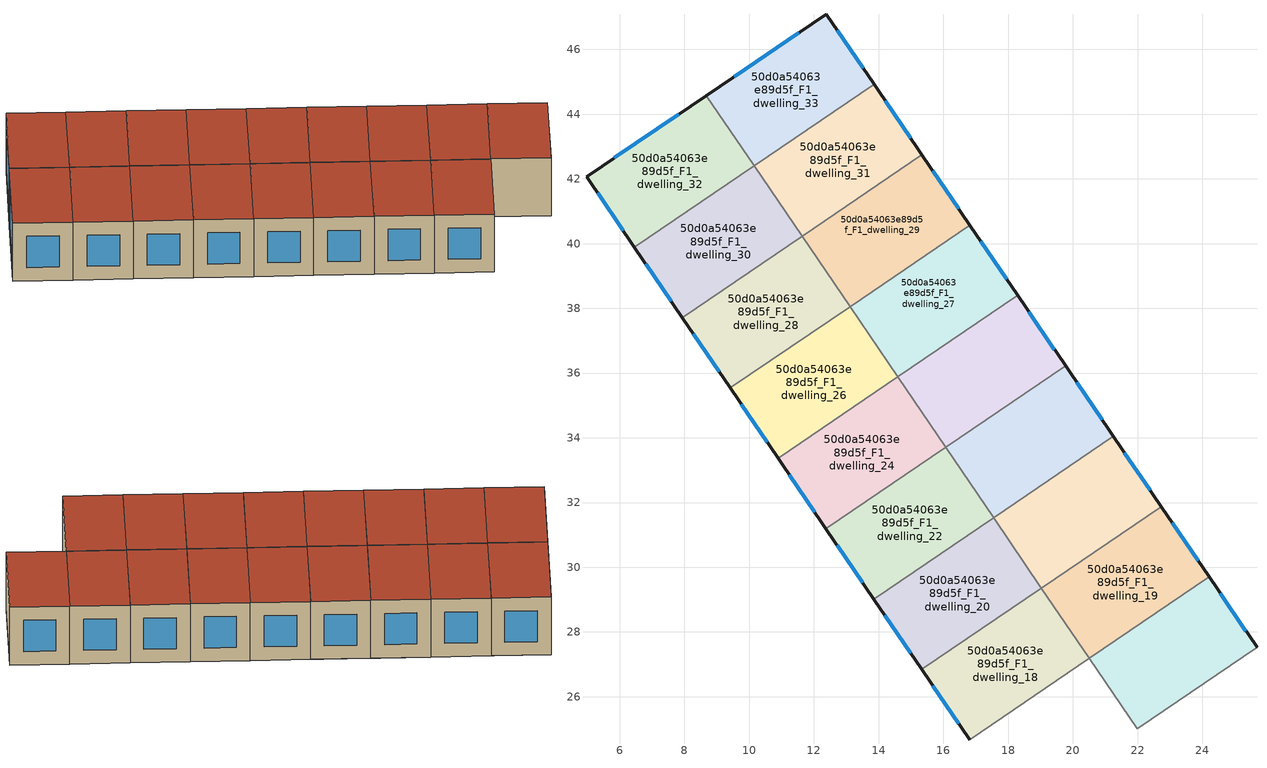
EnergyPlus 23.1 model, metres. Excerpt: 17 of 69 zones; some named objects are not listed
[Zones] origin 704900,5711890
50d0a54063e89d5f_F1_dwelling_17
 floor to 50d0a54063e89d5f_F0_dwelling_9 (EU_floor_Construction): 24.21,29.7 24.96,28.61 21.26,26.09 20.51,27.18 z3
 floor to 50d0a54063e89d5f_F0_dwelling_8 (EU_floor_Construction): 24.96,28.6 25.69,27.52 21.99,25.01 21.26,26.09 z3
 wall outside (EU_wall_Construction): 25.69,27.52 24.21,29.7 z3:6
 wall to 50d0a54063e89d5f_F1_dwelling_19 (EU_wall_Construction): 24.21,29.7 20.51,27.18 z3:6
 wall to 50d0a54063e89d5f_F1_dwelling_15 (EU_wall_Construction): 21.99,25.01 25.69,27.52 z3:6
 wall to 50d0a54063e89d5f_F1_dwelling_16 (EU_wall_Construction): 20.51,27.18 21.99,25.01 z3:6
 window (EU_Window_Construction): 25.35,28.03 24.55,29.2 z3.69:5.31
 roof outside (EU_roof_Construction): 25.69,27.52 24.21,29.7 20.51,27.18 21.99,25.01 z6
50d0a54063e89d5f_F1_dwelling_18
 floor adiabatic (EU_floor_Construction): 19.03,29.36 20.51,27.18 16.81,24.67 15.33,26.84 z3
 wall outside (EU_wall_Construction): 15.33,26.84 16.81,24.67 z3:6
 wall to 50d0a54063e89d5f_F1_dwelling_20 (EU_wall_Construction): 19.03,29.36 15.33,26.84 z3:6
 wall to 50d0a54063e89d5f_F1_dwelling_19 (EU_wall_Construction): 20.51,27.18 19.03,29.36 z3:6
 wall to 50d0a54063e89d5f_F1_dwelling_16 (EU_wall_Construction): 16.81,24.67 20.51,27.18 z3:6
 window (EU_Window_Construction): 15.67,26.34 16.47,25.17 z3.69:5.31
 roof outside (EU_roof_Construction): 20.51,27.18 19.03,29.36 15.33,26.84 16.81,24.67 z6
50d0a54063e89d5f_F1_dwelling_19
 floor adiabatic (EU_floor_Construction): 22.73,31.88 24.21,29.7 20.51,27.18 19.03,29.36 z3
 wall outside (EU_wall_Construction): 24.21,29.7 22.73,31.88 z3:6
 wall to 50d0a54063e89d5f_F1_dwelling_21 (EU_wall_Construction): 22.73,31.88 19.03,29.36 z3:6
 window (EU_Window_Construction): 23.87,30.2 23.07,31.37 z3.69:5.31
 roof outside (EU_roof_Construction): 24.21,29.7 22.73,31.88 19.03,29.36 20.51,27.18 z6
50d0a54063e89d5f_F1_dwelling_20
 floor to 50d0a54063e89d5f_F0_dwelling_28 (EU_floor_Construction): 17.55,31.53 19.03,29.36 15.33,26.85 13.85,29.02 z3
 wall outside (EU_wall_Construction): 13.85,29.02 15.33,26.84 z3:6
 wall to 50d0a54063e89d5f_F1_dwelling_22 (EU_wall_Construction): 17.55,31.53 13.85,29.02 z3:6
 wall to 50d0a54063e89d5f_F1_dwelling_21 (EU_wall_Construction): 19.03,29.36 17.55,31.53 z3:6
 window (EU_Window_Construction): 14.2,28.51 14.99,27.35 z3.69:5.31
 roof outside (EU_roof_Construction): 19.03,29.36 17.55,31.53 13.85,29.02 15.33,26.84 z6
50d0a54063e89d5f_F1_dwelling_21
 floor to 50d0a54063e89d5f_F0_dwelling_11 (EU_floor_Construction): 21.25,34.05 22.16,32.71 18.46,30.2 17.55,31.53 z3
 floor to 50d0a54063e89d5f_F0_dwelling_10 (EU_floor_Construction): 22.16,32.71 22.73,31.87 19.03,29.36 18.46,30.2 z3
 wall outside (EU_wall_Construction): 22.73,31.88 21.25,34.05 z3:6
 wall to 50d0a54063e89d5f_F1_dwelling_23 (EU_wall_Construction): 21.25,34.05 17.55,31.53 z3:6
 window (EU_Window_Construction): 22.39,32.38 21.6,33.55 z3.69:5.31
 roof outside (EU_roof_Construction): 22.73,31.88 21.25,34.05 17.55,31.53 19.03,29.36 z6
50d0a54063e89d5f_F1_dwelling_22
 floor to 50d0a54063e89d5f_F0_dwelling_29 (EU_floor_Construction): 16.07,33.71 17.55,31.54 13.85,29.02 12.37,31.19 z3
 wall outside (EU_wall_Construction): 12.37,31.19 13.85,29.02 z3:6
 wall to 50d0a54063e89d5f_F1_dwelling_24 (EU_wall_Construction): 16.07,33.71 12.37,31.19 z3:6
 wall to 50d0a54063e89d5f_F1_dwelling_23 (EU_wall_Construction): 17.55,31.53 16.07,33.71 z3:6
 window (EU_Window_Construction): 12.72,30.69 13.51,29.52 z3.69:5.31
 roof outside (EU_roof_Construction): 17.55,31.53 16.07,33.71 12.37,31.19 13.85,29.02 z6
50d0a54063e89d5f_F1_dwelling_23
 floor to 50d0a54063e89d5f_F0_dwelling_12 (EU_floor_Construction): 19.77,36.22 20.76,34.77 17.06,32.25 16.07,33.71 z3
 floor to 50d0a54063e89d5f_F0_dwelling_11 (EU_floor_Construction): 20.76,34.77 21.25,34.05 17.55,31.53 17.06,32.25 z3
 wall outside (EU_wall_Construction): 21.25,34.05 19.77,36.22 z3:6
 wall to 50d0a54063e89d5f_F1_dwelling_25 (EU_wall_Construction): 19.77,36.22 16.07,33.71 z3:6
 window (EU_Window_Construction): 20.91,34.55 20.12,35.72 z3.69:5.31
 roof outside (EU_roof_Construction): 21.25,34.05 19.77,36.22 16.07,33.71 17.55,31.53 z6
50d0a54063e89d5f_F1_dwelling_24
 floor to 50d0a54063e89d5f_F0_dwelling_30 (EU_floor_Construction): 14.59,35.88 16.07,33.71 12.37,31.2 10.89,33.37 z3
 wall outside (EU_wall_Construction): 10.89,33.37 12.37,31.19 z3:6
 wall to 50d0a54063e89d5f_F1_dwelling_26 (EU_wall_Construction): 14.59,35.88 10.89,33.37 z3:6
 wall to 50d0a54063e89d5f_F1_dwelling_25 (EU_wall_Construction): 16.07,33.71 14.59,35.88 z3:6
 window (EU_Window_Construction): 11.24,32.86 12.03,31.69 z3.69:5.31
 roof outside (EU_roof_Construction): 16.07,33.71 14.59,35.88 10.89,33.37 12.37,31.19 z6
50d0a54063e89d5f_F1_dwelling_25
 floor to 50d0a54063e89d5f_F0_dwelling_13 (EU_floor_Construction): 18.3,38.4 19.37,36.82 15.67,34.31 14.6,35.88 z3
 floor to 50d0a54063e89d5f_F0_dwelling_12 (EU_floor_Construction): 19.37,36.82 19.77,36.22 16.07,33.71 15.67,34.31 z3
 wall outside (EU_wall_Construction): 19.77,36.22 18.3,38.4 z3:6
 wall to 50d0a54063e89d5f_F1_dwelling_27 (EU_wall_Construction): 18.3,38.4 14.59,35.88 z3:6
 window (EU_Window_Construction): 19.43,36.73 18.64,37.9 z3.69:5.31
 roof outside (EU_roof_Construction): 19.77,36.22 18.3,38.4 14.59,35.88 16.07,33.71 z6
50d0a54063e89d5f_F1_dwelling_26
 floor to 50d0a54063e89d5f_F0_dwelling_31 (EU_floor_Construction): 13.12,38.06 14.59,35.89 10.89,33.37 9.42,35.54 z3
 wall outside (EU_wall_Construction): 9.42,35.54 10.89,33.37 z3:6
 wall to 50d0a54063e89d5f_F1_dwelling_28 (EU_wall_Construction): 13.12,38.06 9.42,35.54 z3:6
 wall to 50d0a54063e89d5f_F1_dwelling_27 (EU_wall_Construction): 14.59,35.88 13.12,38.06 z3:6
 window (EU_Window_Construction): 9.76,35.04 10.55,33.87 z3.69:5.31
 roof outside (EU_roof_Construction): 14.59,35.88 13.12,38.06 9.42,35.54 10.89,33.37 z6
50d0a54063e89d5f_F1_dwelling_27
 floor to 50d0a54063e89d5f_F0_dwelling_14 (EU_floor_Construction): 16.82,40.57 17.97,38.88 14.27,36.36 13.12,38.06 z3
 floor to 50d0a54063e89d5f_F0_dwelling_13 (EU_floor_Construction): 17.97,38.88 18.3,38.4 14.6,35.88 14.27,36.36 z3
 wall outside (EU_wall_Construction): 18.3,38.4 16.82,40.57 z3:6
 wall to 50d0a54063e89d5f_F1_dwelling_29 (EU_wall_Construction): 16.82,40.57 13.12,38.06 z3:6
 window (EU_Window_Construction): 17.95,38.9 17.16,40.07 z3.69:5.31
 roof outside (EU_roof_Construction): 18.3,38.4 16.82,40.57 13.12,38.06 14.59,35.88 z6
50d0a54063e89d5f_F1_dwelling_28
 floor to 50d0a54063e89d5f_F0_dwelling_32 (EU_floor_Construction): 11.64,40.23 13.11,38.06 9.41,35.55 7.94,37.71 z3
 wall outside (EU_wall_Construction): 7.94,37.71 9.42,35.54 z3:6
 wall to 50d0a54063e89d5f_F1_dwelling_29 (EU_wall_Construction): 13.12,38.06 11.64,40.23 z3:6
 wall to 50d0a54063e89d5f_F1_dwelling_30 (EU_wall_Construction): 11.64,40.23 7.94,37.71 z3:6
 window (EU_Window_Construction): 8.28,37.21 9.07,36.04 z3.69:5.31
 roof outside (EU_roof_Construction): 13.12,38.06 11.64,40.23 7.94,37.71 9.42,35.54 z6
50d0a54063e89d5f_F1_dwelling_29
 floor to 50d0a54063e89d5f_F0_dwelling_15 (EU_floor_Construction): 15.34,42.75 16.57,40.93 12.87,38.42 11.64,40.23 z3
 floor to 50d0a54063e89d5f_F0_dwelling_14 (EU_floor_Construction): 16.57,40.93 16.82,40.57 13.12,38.06 12.87,38.42 z3
 wall outside (EU_wall_Construction): 16.82,40.57 15.34,42.75 z3:6
 wall to 50d0a54063e89d5f_F1_dwelling_31 (EU_wall_Construction): 15.34,42.75 11.64,40.23 z3:6
 window (EU_Window_Construction): 16.47,41.08 15.68,42.24 z3.69:5.31
 roof outside (EU_roof_Construction): 16.82,40.57 15.34,42.75 11.64,40.23 13.12,38.06 z6
50d0a54063e89d5f_F1_dwelling_30
 floor to 50d0a54063e89d5f_F0_dwelling_33 (EU_floor_Construction): 10.16,42.41 11.63,40.24 7.93,37.72 6.46,39.89 z3
 wall outside (EU_wall_Construction): 6.46,39.89 7.94,37.71 z3:6
 wall to 50d0a54063e89d5f_F1_dwelling_31 (EU_wall_Construction): 11.64,40.23 10.16,42.41 z3:6
 wall to 50d0a54063e89d5f_F1_dwelling_32 (EU_wall_Construction): 10.15,42.4 6.46,39.89 z3:6
 window (EU_Window_Construction): 6.8,39.39 7.59,38.22 z3.69:5.31
 roof outside (EU_roof_Construction): 11.64,40.23 10.16,42.41 6.46,39.89 7.94,37.71 z6
50d0a54063e89d5f_F1_dwelling_31
 floor adiabatic (EU_floor_Construction): 13.86,44.92 15.34,42.75 11.64,40.23 10.16,42.41 z3
 wall outside (EU_wall_Construction): 15.34,42.75 13.86,44.92 z3:6
 wall to 50d0a54063e89d5f_F1_dwelling_33 (EU_wall_Construction): 13.86,44.92 10.16,42.41 z3:6
 window (EU_Window_Construction): 14.99,43.25 14.2,44.42 z3.69:5.31
 roof outside (EU_roof_Construction): 15.34,42.75 13.86,44.92 10.16,42.41 11.64,40.23 z6
50d0a54063e89d5f_F1_dwelling_32
 floor adiabatic (EU_floor_Construction): 8.67,44.58 10.15,42.4 6.46,39.89 4.97,42.07 z3
 wall outside (EU_wall_Construction): 8.67,44.58 4.97,42.07 6.46,39.89 z3:6
 wall to 50d0a54063e89d5f_F1_dwelling_33 (EU_wall_Construction): 10.15,42.4 8.67,44.58 z3:6
 window (EU_Window_Construction): 7.82,44 5.83,42.65 / 5.32,41.57 6.11,40.39 z3.69:5.31
 roof outside (EU_roof_Construction): 10.15,42.4 8.67,44.58 4.97,42.07 6.46,39.89 z6
50d0a54063e89d5f_F1_dwelling_33
 floor to 50d0a54063e89d5f_F0_dwelling_16 (EU_floor_Construction): 13.78,45.04 13.86,44.92 10.16,42.41 10.08,42.52 z3
 floor adiabatic (EU_floor_Construction): 12.38,47.09 13.78,45.04 10.08,42.52 10.16,42.41 8.67,44.58 z3
 wall outside (EU_wall_Construction): 13.86,44.92 12.38,47.09 8.67,44.58 z3:6
 window (EU_Window_Construction): 11.53,46.51 9.53,45.16 / 13.52,45.42 12.73,46.59 z3.69:5.31
 roof outside (EU_roof_Construction): 13.86,44.92 12.38,47.09 8.67,44.58 10.15,42.4 z6
[Building]
EU S2 Campaign: North Axis=0; Terrain=City; Solar Distribution=FullExterior
[Site:Location]
London: Latitude=51.5; Longitude=-0.5; Time Zone=0; Elevation=25
[SizingPeriod:WeatherFileDays]
AnnualSizingPeriod: Begin Month=1; Begin Day of Month=1; End Month=12; End Day of Month=31; Day of Week for Start Day=Monday; Use Weather File Daylight Saving Period=No; Use Weather File Rain and Snow Indicators=No
[MATERIAL]
EU_InternalMass_Material: Roughness=MediumRough; Thickness=0.1; Conductivity=1; Density=1800; Specific Heat=900; Thermal Absorptance=0.9; Solar Absorptance=0.7; Visible Absorptance=0.7
[MATERIAL:NOMASS] Roughness=MediumRough; Thermal Absorptance=0.9; Solar Absorptance=0.7; Visible Absorptance=0.7
Name | Thermal Resistance
EU_wall_NoMass | 0.635353
EU_roof_NoMass | 0.675062
EU_floor_NoMass | 1.96382
[WINDOWMATERIAL:SIMPLEGLAZINGSYSTEM]
EU_Window_SimpleGlazing: UFactor=2.96269; Solar Heat Gain Coefficient=0.76; Visible Transmittance=0.76
[CONSTRUCTION]
EU_wall_Construction: EU_wall_NoMass
EU_roof_Construction: EU_roof_NoMass
EU_floor_Construction: EU_floor_NoMass
EU_InternalMass_Construction: EU_InternalMass_Material
EU_Window_Construction: EU_Window_SimpleGlazing
[ZONE] Type=1; Multiplier=1; Ceiling Height=autocalculate; Floor Area=autocalculate; Part of Total Floor Area=Yes
Name | Volume
50d0a54063e89d5f_F1_dwelling_17 | 35.3137
50d0a54063e89d5f_F1_dwelling_18 | 35.313
50d0a54063e89d5f_F1_dwelling_19 | 35.3181
50d0a54063e89d5f_F1_dwelling_20; 50d0a54063e89d5f_F1_dwelling_23 | 35.3057
50d0a54063e89d5f_F1_dwelling_21 | 35.3035
50d0a54063e89d5f_F1_dwelling_22; 50d0a54063e89d5f_F1_dwelling_26; 50d0a54063e89d5f_F1_dwelling_27; 50d0a54063e89d5f_F1_dwelling_31 | 35.3101
50d0a54063e89d5f_F1_dwelling_24; 50d0a54063e89d5f_F1_dwelling_33 | 35.3093
50d0a54063e89d5f_F1_dwelling_25; 50d0a54063e89d5f_F1_dwelling_29 | 35.302
50d0a54063e89d5f_F1_dwelling_28 | 35.3174
50d0a54063e89d5f_F1_dwelling_30 | 35.3167
50d0a54063e89d5f_F1_dwelling_32 | 35.3152
[INTERNALMASS] Construction=EU_InternalMass_Construction
Name | Zone or ZoneList | Surface Area
50d0a54063e89d5f_F1_dwelling_17_EU_InternalMass | 50d0a54063e89d5f_F1_dwelling_17 | 11.7707
50d0a54063e89d5f_F1_dwelling_18_EU_InternalMass | 50d0a54063e89d5f_F1_dwelling_18 | 11.7708
50d0a54063e89d5f_F1_dwelling_19_EU_InternalMass | 50d0a54063e89d5f_F1_dwelling_19 | 11.7723
50d0a54063e89d5f_F1_dwelling_20_EU_InternalMass | 50d0a54063e89d5f_F1_dwelling_20 | 11.7685
50d0a54063e89d5f_F1_dwelling_21_EU_InternalMass | 50d0a54063e89d5f_F1_dwelling_21 | 11.7681
50d0a54063e89d5f_F1_dwelling_22_EU_InternalMass | 50d0a54063e89d5f_F1_dwelling_22 | 11.7699
50d0a54063e89d5f_F1_dwelling_23_EU_InternalMass | 50d0a54063e89d5f_F1_dwelling_23 | 11.7696
50d0a54063e89d5f_F1_dwelling_24_EU_InternalMass | 50d0a54063e89d5f_F1_dwelling_24 | 11.7696
50d0a54063e89d5f_F1_dwelling_25_EU_InternalMass | 50d0a54063e89d5f_F1_dwelling_25 | 11.7685
50d0a54063e89d5f_F1_dwelling_26_EU_InternalMass | 50d0a54063e89d5f_F1_dwelling_26 | 11.7703
50d0a54063e89d5f_F1_dwelling_27_EU_InternalMass | 50d0a54063e89d5f_F1_dwelling_27 | 11.7711
50d0a54063e89d5f_F1_dwelling_28_EU_InternalMass | 50d0a54063e89d5f_F1_dwelling_28 | 11.7732
50d0a54063e89d5f_F1_dwelling_29_EU_InternalMass | 50d0a54063e89d5f_F1_dwelling_29 | 11.7681
50d0a54063e89d5f_F1_dwelling_30_EU_InternalMass | 50d0a54063e89d5f_F1_dwelling_30 | 11.7721
50d0a54063e89d5f_F1_dwelling_31_EU_InternalMass | 50d0a54063e89d5f_F1_dwelling_31 | 11.7711
50d0a54063e89d5f_F1_dwelling_32_EU_InternalMass | 50d0a54063e89d5f_F1_dwelling_32 | 11.7714
50d0a54063e89d5f_F1_dwelling_33_EU_InternalMass | 50d0a54063e89d5f_F1_dwelling_33 | 11.7701
[OTHEREQUIPMENT] Fuel Type=Electricity; Design Level Calculation Method=Watts/Area; Power per Zone Floor Area=1; Fraction Latent=0; Fraction Radiant=0; Fraction Lost=0; Carbon Dioxide Generation Rate=0; EndUse Subcategory=EU_Step8_InternalGains
Name | Zone or ZoneList or Space or SpaceList | Schedule
EU_Step8_InternalGain_50d0a54063e89d5f_F1_dwelling_17_f000 | 50d0a54063e89d5f_F1_dwelling_17 | EU_Step8_GainSchedule_50d0a54063e89d5f_F1_dwelling_17_f000
EU_Step8_InternalGain_50d0a54063e89d5f_F1_dwelling_18_f000 | 50d0a54063e89d5f_F1_dwelling_18 | EU_Step8_GainSchedule_50d0a54063e89d5f_F1_dwelling_18_f000
EU_Step8_InternalGain_50d0a54063e89d5f_F1_dwelling_19_f000 | 50d0a54063e89d5f_F1_dwelling_19 | EU_Step8_GainSchedule_50d0a54063e89d5f_F1_dwelling_19_f000
EU_Step8_InternalGain_50d0a54063e89d5f_F1_dwelling_20_f000 | 50d0a54063e89d5f_F1_dwelling_20 | EU_Step8_GainSchedule_50d0a54063e89d5f_F1_dwelling_20_f000
EU_Step8_InternalGain_50d0a54063e89d5f_F1_dwelling_21_f000 | 50d0a54063e89d5f_F1_dwelling_21 | EU_Step8_GainSchedule_50d0a54063e89d5f_F1_dwelling_21_f000
EU_Step8_InternalGain_50d0a54063e89d5f_F1_dwelling_22_f000 | 50d0a54063e89d5f_F1_dwelling_22 | EU_Step8_GainSchedule_50d0a54063e89d5f_F1_dwelling_22_f000
EU_Step8_InternalGain_50d0a54063e89d5f_F1_dwelling_23_f000 | 50d0a54063e89d5f_F1_dwelling_23 | EU_Step8_GainSchedule_50d0a54063e89d5f_F1_dwelling_23_f000
EU_Step8_InternalGain_50d0a54063e89d5f_F1_dwelling_24_f000 | 50d0a54063e89d5f_F1_dwelling_24 | EU_Step8_GainSchedule_50d0a54063e89d5f_F1_dwelling_24_f000
EU_Step8_InternalGain_50d0a54063e89d5f_F1_dwelling_25_f000 | 50d0a54063e89d5f_F1_dwelling_25 | EU_Step8_GainSchedule_50d0a54063e89d5f_F1_dwelling_25_f000
EU_Step8_InternalGain_50d0a54063e89d5f_F1_dwelling_26_f000 | 50d0a54063e89d5f_F1_dwelling_26 | EU_Step8_GainSchedule_50d0a54063e89d5f_F1_dwelling_26_f000
EU_Step8_InternalGain_50d0a54063e89d5f_F1_dwelling_27_f000 | 50d0a54063e89d5f_F1_dwelling_27 | EU_Step8_GainSchedule_50d0a54063e89d5f_F1_dwelling_27_f000
EU_Step8_InternalGain_50d0a54063e89d5f_F1_dwelling_28_f000 | 50d0a54063e89d5f_F1_dwelling_28 | EU_Step8_GainSchedule_50d0a54063e89d5f_F1_dwelling_28_f000
EU_Step8_InternalGain_50d0a54063e89d5f_F1_dwelling_29_f000 | 50d0a54063e89d5f_F1_dwelling_29 | EU_Step8_GainSchedule_50d0a54063e89d5f_F1_dwelling_29_f000
EU_Step8_InternalGain_50d0a54063e89d5f_F1_dwelling_30_f000 | 50d0a54063e89d5f_F1_dwelling_30 | EU_Step8_GainSchedule_50d0a54063e89d5f_F1_dwelling_30_f000
EU_Step8_InternalGain_50d0a54063e89d5f_F1_dwelling_31_f000 | 50d0a54063e89d5f_F1_dwelling_31 | EU_Step8_GainSchedule_50d0a54063e89d5f_F1_dwelling_31_f000
EU_Step8_InternalGain_50d0a54063e89d5f_F1_dwelling_32_f000 | 50d0a54063e89d5f_F1_dwelling_32 | EU_Step8_GainSchedule_50d0a54063e89d5f_F1_dwelling_32_f000
EU_Step8_InternalGain_50d0a54063e89d5f_F1_dwelling_33_f000 | 50d0a54063e89d5f_F1_dwelling_33 | EU_Step8_GainSchedule_50d0a54063e89d5f_F1_dwelling_33_f000
[ZONEVENTILATION:DESIGNFLOWRATE] Schedule=EU_AlwaysOn; Design Flow Rate Calculation Method=AirChanges/Hour; Air Changes per Hour=0.555504; Ventilation Type=Natural; Fan Pressure Rise=0; Fan Total Efficiency=1; Constant Term Coefficient=1; Temperature Term Coefficient=0; Velocity Term Coefficient=0; Velocity Squared Term Coefficient=0; Minimum Indoor Temperature=-100; Maximum Indoor Temperature=100; Delta Temperature=-100; Minimum Outdoor Temperature=-100; Maximum Outdoor Temperature=100; Maximum Wind Speed=40
Name | Zone or ZoneList or Space or SpaceList
EU_ConstantAir_50d0a54063e89d5f_F1_dwelling_17 | 50d0a54063e89d5f_F1_dwelling_17
EU_ConstantAir_50d0a54063e89d5f_F1_dwelling_18 | 50d0a54063e89d5f_F1_dwelling_18
EU_ConstantAir_50d0a54063e89d5f_F1_dwelling_19 | 50d0a54063e89d5f_F1_dwelling_19
EU_ConstantAir_50d0a54063e89d5f_F1_dwelling_20 | 50d0a54063e89d5f_F1_dwelling_20
EU_ConstantAir_50d0a54063e89d5f_F1_dwelling_21 | 50d0a54063e89d5f_F1_dwelling_21
EU_ConstantAir_50d0a54063e89d5f_F1_dwelling_22 | 50d0a54063e89d5f_F1_dwelling_22
EU_ConstantAir_50d0a54063e89d5f_F1_dwelling_23 | 50d0a54063e89d5f_F1_dwelling_23
EU_ConstantAir_50d0a54063e89d5f_F1_dwelling_24 | 50d0a54063e89d5f_F1_dwelling_24
EU_ConstantAir_50d0a54063e89d5f_F1_dwelling_25 | 50d0a54063e89d5f_F1_dwelling_25
EU_ConstantAir_50d0a54063e89d5f_F1_dwelling_26 | 50d0a54063e89d5f_F1_dwelling_26
EU_ConstantAir_50d0a54063e89d5f_F1_dwelling_27 | 50d0a54063e89d5f_F1_dwelling_27
EU_ConstantAir_50d0a54063e89d5f_F1_dwelling_28 | 50d0a54063e89d5f_F1_dwelling_28
EU_ConstantAir_50d0a54063e89d5f_F1_dwelling_29 | 50d0a54063e89d5f_F1_dwelling_29
EU_ConstantAir_50d0a54063e89d5f_F1_dwelling_30 | 50d0a54063e89d5f_F1_dwelling_30
EU_ConstantAir_50d0a54063e89d5f_F1_dwelling_31 | 50d0a54063e89d5f_F1_dwelling_31
EU_ConstantAir_50d0a54063e89d5f_F1_dwelling_32 | 50d0a54063e89d5f_F1_dwelling_32
EU_ConstantAir_50d0a54063e89d5f_F1_dwelling_33 | 50d0a54063e89d5f_F1_dwelling_33
[HVACTEMPLATE:ZONE:IDEALLOADSAIRSYSTEM] System Availability Schedule=EU_AlwaysOn; Maximum Heating Supply Air Temperature=50; Minimum Cooling Supply Air Temperature=13; Maximum Heating Supply Air Humidity Ratio=0.0156; Minimum Cooling Supply Air Humidity Ratio=0.0077; Heating Limit=NoLimit; Cooling Limit=NoLimit; Heating Availability Schedule=EU_AlwaysOn; Cooling Availability Schedule=EU_CoolingOff; Dehumidification Control Type=ConstantSensibleHeatRatio; Cooling Sensible Heat Ratio=0.7; Dehumidification Setpoint=60; Humidification Control Type=None; Humidification Setpoint=30; Outdoor Air Method=None; Outdoor Air Flow Rate per Person=0.00944; Outdoor Air Flow Rate per Zone Floor Area=0; Outdoor Air Flow Rate per Zone=0; Demand Controlled Ventilation Type=None; Outdoor Air Economizer Type=NoEconomizer; Heat Recovery Type=None; Sensible Heat Recovery Effectiveness=0.7; Latent Heat Recovery Effectiveness=0.65
Name | Template Thermostat
50d0a54063e89d5f_F1_dwelling_17 | EU_HeatOnly_50d0a54063e89d5f_F1_dwelling_17
50d0a54063e89d5f_F1_dwelling_18 | EU_HeatOnly_50d0a54063e89d5f_F1_dwelling_18
50d0a54063e89d5f_F1_dwelling_19 | EU_HeatOnly_50d0a54063e89d5f_F1_dwelling_19
50d0a54063e89d5f_F1_dwelling_20 | EU_HeatOnly_50d0a54063e89d5f_F1_dwelling_20
50d0a54063e89d5f_F1_dwelling_21 | EU_HeatOnly_50d0a54063e89d5f_F1_dwelling_21
50d0a54063e89d5f_F1_dwelling_22 | EU_HeatOnly_50d0a54063e89d5f_F1_dwelling_22
50d0a54063e89d5f_F1_dwelling_23 | EU_HeatOnly_50d0a54063e89d5f_F1_dwelling_23
50d0a54063e89d5f_F1_dwelling_24 | EU_HeatOnly_50d0a54063e89d5f_F1_dwelling_24
50d0a54063e89d5f_F1_dwelling_25 | EU_HeatOnly_50d0a54063e89d5f_F1_dwelling_25
50d0a54063e89d5f_F1_dwelling_26 | EU_HeatOnly_50d0a54063e89d5f_F1_dwelling_26
50d0a54063e89d5f_F1_dwelling_27 | EU_HeatOnly_50d0a54063e89d5f_F1_dwelling_27
50d0a54063e89d5f_F1_dwelling_28 | EU_HeatOnly_50d0a54063e89d5f_F1_dwelling_28
50d0a54063e89d5f_F1_dwelling_29 | EU_HeatOnly_50d0a54063e89d5f_F1_dwelling_29
50d0a54063e89d5f_F1_dwelling_30 | EU_HeatOnly_50d0a54063e89d5f_F1_dwelling_30
50d0a54063e89d5f_F1_dwelling_31 | EU_HeatOnly_50d0a54063e89d5f_F1_dwelling_31
50d0a54063e89d5f_F1_dwelling_32 | EU_HeatOnly_50d0a54063e89d5f_F1_dwelling_32
50d0a54063e89d5f_F1_dwelling_33 | EU_HeatOnly_50d0a54063e89d5f_F1_dwelling_33
[SIZING:ZONE] Zone Cooling Design Supply Air Temperature Input Method=SupplyAirTemperature; Zone Cooling Design Supply Air Temperature=13; Zone Heating Design Supply Air Temperature Input Method=SupplyAirTemperature; Zone Heating Design Supply Air Temperature=50; Zone Cooling Design Supply Air Humidity Ratio=0.008; Zone Heating Design Supply Air Humidity Ratio=0.008; Cooling Design Air Flow Method=DesignDay; Cooling Design Air Flow Rate=0; Cooling Minimum Air Flow per Zone Floor Area=0.000762; Cooling Minimum Air Flow=0; Cooling Minimum Air Flow Fraction=0.2; Heating Design Air Flow Method=DesignDay; Heating Design Air Flow Rate=0; Heating Maximum Air Flow per Zone Floor Area=0.002032; Heating Maximum Air Flow=0.141576; Heating Maximum Air Flow Fraction=0.3; Account for Dedicated Outdoor Air System=No; Dedicated Outdoor Air System Control Strategy=NeutralSupplyAir; Dedicated Outdoor Air Low Setpoint Temperature for Design=autosize; Dedicated Outdoor Air High Setpoint Temperature for Design=autosize; Zone Load Sizing Method=Sensible Load Only No Latent Load; Zone Latent Cooling Design Supply Air Humidity Ratio Input Method=HumidityRatioDifference; Zone Cooling Design Supply Air Humidity Ratio Difference=0.005; Zone Latent Heating Design Supply Air Humidity Ratio Input Method=HumidityRatioDifference; Zone Humidification Design Supply Air Humidity Ratio Difference=0.005
50d0a54063e89d5f_F1_dwelling_17; 50d0a54063e89d5f_F1_dwelling_18; 50d0a54063e89d5f_F1_dwelling_19; 50d0a54063e89d5f_F1_dwelling_20; 50d0a54063e89d5f_F1_dwelling_21; 50d0a54063e89d5f_F1_dwelling_22; 50d0a54063e89d5f_F1_dwelling_23; 50d0a54063e89d5f_F1_dwelling_24; 50d0a54063e89d5f_F1_dwelling_25; 50d0a54063e89d5f_F1_dwelling_26; 50d0a54063e89d5f_F1_dwelling_27; 50d0a54063e89d5f_F1_dwelling_28; 50d0a54063e89d5f_F1_dwelling_29; 50d0a54063e89d5f_F1_dwelling_30; 50d0a54063e89d5f_F1_dwelling_31; 50d0a54063e89d5f_F1_dwelling_32; 50d0a54063e89d5f_F1_dwelling_33
[SCHEDULE:CONSTANT]
Name | Hourly Value
EU_AlwaysOn | 1
EU_CoolingOff | 0
[SCHEDULE:FILE] Column Number=1; Rows to Skip at Top=0; Number of Hours of Data=8760; Column Separator=Comma; Interpolate to Timestep=No; Minutes per Item=60; Adjust Schedule for Daylight Savings=Yes
Name | File
EU_Step8_GainSchedule_50d0a54063e89d5f_F1_dwelling_17_f000 | ../../schedules/50d0a54063e89d5f/50d0a54063e89d5f_F1_dwelling_17_f000_gain.csv
EU_Step8_GainSchedule_50d0a54063e89d5f_F1_dwelling_18_f000 | ../../schedules/50d0a54063e89d5f/50d0a54063e89d5f_F1_dwelling_18_f000_gain.csv
EU_Step8_GainSchedule_50d0a54063e89d5f_F1_dwelling_19_f000 | ../../schedules/50d0a54063e89d5f/50d0a54063e89d5f_F1_dwelling_19_f000_gain.csv
EU_Step8_GainSchedule_50d0a54063e89d5f_F1_dwelling_20_f000 | ../../schedules/50d0a54063e89d5f/50d0a54063e89d5f_F1_dwelling_20_f000_gain.csv
EU_Step8_GainSchedule_50d0a54063e89d5f_F1_dwelling_21_f000 | ../../schedules/50d0a54063e89d5f/50d0a54063e89d5f_F1_dwelling_21_f000_gain.csv
EU_Step8_GainSchedule_50d0a54063e89d5f_F1_dwelling_22_f000 | ../../schedules/50d0a54063e89d5f/50d0a54063e89d5f_F1_dwelling_22_f000_gain.csv
EU_Step8_GainSchedule_50d0a54063e89d5f_F1_dwelling_23_f000 | ../../schedules/50d0a54063e89d5f/50d0a54063e89d5f_F1_dwelling_23_f000_gain.csv
EU_Step8_GainSchedule_50d0a54063e89d5f_F1_dwelling_24_f000 | ../../schedules/50d0a54063e89d5f/50d0a54063e89d5f_F1_dwelling_24_f000_gain.csv
EU_Step8_GainSchedule_50d0a54063e89d5f_F1_dwelling_25_f000 | ../../schedules/50d0a54063e89d5f/50d0a54063e89d5f_F1_dwelling_25_f000_gain.csv
EU_Step8_GainSchedule_50d0a54063e89d5f_F1_dwelling_26_f000 | ../../schedules/50d0a54063e89d5f/50d0a54063e89d5f_F1_dwelling_26_f000_gain.csv
EU_Step8_GainSchedule_50d0a54063e89d5f_F1_dwelling_27_f000 | ../../schedules/50d0a54063e89d5f/50d0a54063e89d5f_F1_dwelling_27_f000_gain.csv
EU_Step8_GainSchedule_50d0a54063e89d5f_F1_dwelling_28_f000 | ../../schedules/50d0a54063e89d5f/50d0a54063e89d5f_F1_dwelling_28_f000_gain.csv
EU_Step8_GainSchedule_50d0a54063e89d5f_F1_dwelling_29_f000 | ../../schedules/50d0a54063e89d5f/50d0a54063e89d5f_F1_dwelling_29_f000_gain.csv
EU_Step8_GainSchedule_50d0a54063e89d5f_F1_dwelling_30_f000 | ../../schedules/50d0a54063e89d5f/50d0a54063e89d5f_F1_dwelling_30_f000_gain.csv
EU_Step8_GainSchedule_50d0a54063e89d5f_F1_dwelling_31_f000 | ../../schedules/50d0a54063e89d5f/50d0a54063e89d5f_F1_dwelling_31_f000_gain.csv
EU_Step8_GainSchedule_50d0a54063e89d5f_F1_dwelling_32_f000 | ../../schedules/50d0a54063e89d5f/50d0a54063e89d5f_F1_dwelling_32_f000_gain.csv
EU_Step8_GainSchedule_50d0a54063e89d5f_F1_dwelling_33_f000 | ../../schedules/50d0a54063e89d5f/50d0a54063e89d5f_F1_dwelling_33_f000_gain.csv
